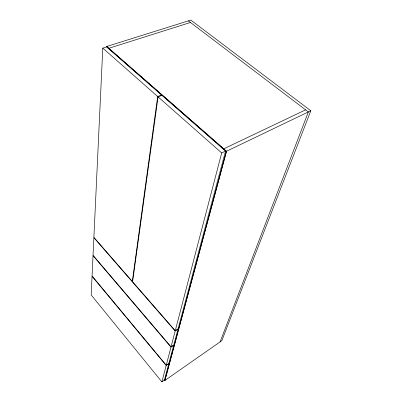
<?xml version="1.0" encoding="UTF-8"?>
<svg xmlns="http://www.w3.org/2000/svg" width="402" height="402" viewBox="0 0 402 402"><rect width="100%" height="100%" fill="white"/><g stroke="black" fill="none" stroke-linecap="round" stroke-linejoin="round"><path stroke-width="0.6" d="M102.786 48.129L93.887 237.371L132.318 281.465L157.674 96.515L102.786 48.129L106.59 46.933L161.524 95.028L157.674 96.515M158.071 96.862L132.59 281.782L175.252 330.73L178.081 328.886L225.552 151.087L161.921 95.38L158.071 96.862L221.688 152.946L175.252 330.73M161.885 381.9L166.192 365.418L168.8 363.639L164.393 380.151L161.885 381.9L91.179 294.962L92.058 276.254L166.192 365.418M166.247 365.212L170.981 347.082L173.709 345.263L168.855 363.428L166.247 365.212L92.068 276.018L93.028 255.612L170.981 347.082M171.041 346.851L175.187 330.977L178.016 329.137L173.77 345.032L171.041 346.851L93.043 255.36L93.872 237.647L175.187 330.977M223.381 149.906L223.653 148.881L305.631 109.852M164.081 379.523L164.86 380.478L226.416 151.298L310.821 110.751L190.839 20.1L106.641 46.506L226.416 151.298M220.095 341.891L308.369 111.927L188.362 20.879M310.821 110.751L221.819 340.69L164.86 380.478M221.688 152.946L225.552 151.087M108.716 48.32L190.468 22.472M106.741 46.476L226.517 151.252L164.926 380.433L164.147 379.478"/></g></svg>
